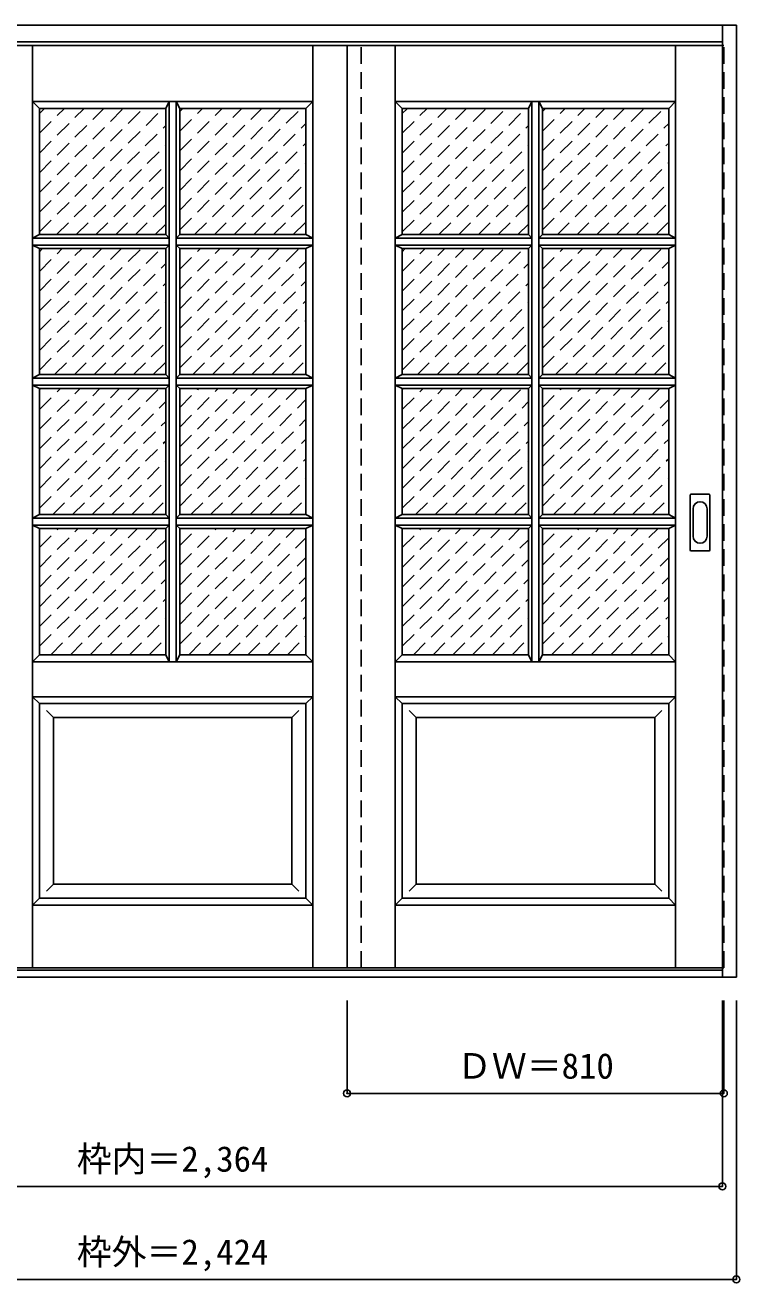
# Model space of a CAD drawing. Units: millimetres, scale not verified. Extents: x -1729 to 1247, y -1800 to 912.
# Drawn here: x -289 to 1247, y -1800 to 905 of the extents above; entities that cross this region are included whole.
import ezdxf
from ezdxf.enums import TextEntityAlignment as Align

# ---------------------------------------------------------------- set-up
doc = ezdxf.new("R2010")
doc.units = ezdxf.units.MM
doc.header["$LTSCALE"] = 30
doc.header["$PDMODE"] = 32
doc.header["$PDSIZE"] = 15
doc.linetypes.add('DASHED1', pattern=[1.8, 1.2, -0.6])
doc.layers.add('0-0', color=4, linetype='Continuous')
doc.layers.add('0-1_寸法', color=7, linetype='Continuous')
doc.styles.add('ＭＳ ゴシック', font='')
doc.styles.get('ＭＳ ゴシック').set_extended_font_data('MS Gothic')

msp = doc.modelspace()

# ---------------------------------------------------------------- linework, layer by layer
at = {"layer": '0-0', "color": 3}
for p, q in [((-1184.15, 904.97), (1239.85, 904.97)), ((1209.85, -1142.03), (1209.85, 904.97)), ((1239.85, -1142.03), (1239.85, 904.97)), ((-1154.15, 868.97), (1209.85, 868.97)), ((-1154.15, 860.97), (1209.85, 860.97)), ((402.85, -1122.03), (402.85, 860.97)), ((-258.65, 725.97), (12.85, 725.97)), ((12.85, 454.47), (12.85, 725.97)), ((42.85, 454.47), (42.85, 725.97)), ((42.85, 725.97), (314.35, 725.97)), ((521.35, 725.97), (792.85, 725.97)), ((792.85, 454.47), (792.85, 725.97)), ((822.85, 454.47), (822.85, 725.97)), ((822.85, 725.97), (1094.35, 725.97)), ((-258.65, 153.47), (-258.65, 424.47)), ((-258.65, 424.47), (12.85, 424.47)), ((12.85, 424.47), (12.85, 153.47)), ((42.85, 424.47), (42.85, 153.47)), ((314.35, 424.47), (42.85, 424.47)), ((314.35, 153.47), (314.35, 424.47)), ((521.35, 153.47), (521.35, 424.47)), ((521.35, 424.47), (792.85, 424.47)), ((792.85, 424.47), (792.85, 153.47)), ((822.85, 424.47), (822.85, 153.47)), ((1094.35, 424.47), (822.85, 424.47)), ((1094.35, 153.47), (1094.35, 424.47)), ((-258.65, 153.47), (12.85, 153.47)), ((314.35, 153.47), (42.85, 153.47)), ((521.35, 153.47), (792.85, 153.47)), ((1094.35, 153.47), (822.85, 153.47)), ((-258.65, -147.53), (-258.65, 123.47)), ((-258.65, 123.47), (12.85, 123.47)), ((12.85, 123.47), (12.85, -147.53)), ((42.85, 123.47), (42.85, -147.53)), ((314.35, 123.47), (42.85, 123.47)), ((314.35, -147.53), (314.35, 123.47)), ((521.35, -147.53), (521.35, 123.47)), ((521.35, 123.47), (792.85, 123.47)), ((792.85, 123.47), (792.85, -147.53)), ((822.85, 123.47), (822.85, -147.53)), ((1094.35, 123.47), (822.85, 123.47)), ((1094.35, -147.53), (1094.35, 123.47)), ((1140.85, -224.03), (1140.85, -105.03)), ((1181.35, -103.53), (1142.35, -103.53)), ((1182.85, -224.03), (1182.85, -105.03)), ((-258.65, -147.53), (12.85, -147.53)), ((314.35, -147.53), (42.85, -147.53)), ((521.35, -147.53), (792.85, -147.53)), ((1094.35, -147.53), (822.85, -147.53)), ((-258.65, -177.53), (-258.65, -449.03)), ((-258.65, -177.53), (12.85, -177.53)), ((12.85, -177.53), (12.85, -449.03)), ((314.35, -177.53), (42.85, -177.53)), ((314.35, -177.53), (314.35, -449.03)), ((521.35, -177.53), (521.35, -449.03)), ((521.35, -177.53), (792.85, -177.53)), ((792.85, -177.53), (792.85, -449.03)), ((1094.35, -177.53), (822.85, -177.53)), ((1094.35, -177.53), (1094.35, -449.03)), ((1142.35, -225.53), (1181.35, -225.53)), ((-258.65, -449.03), (12.85, -449.03)), ((521.35, -449.03), (792.85, -449.03)), ((-258.65, -554.03), (314.35, -554.03)), ((-258.65, -972.03), (-258.65, -554.03)), ((314.35, -972.03), (314.35, -554.03)), ((521.35, -554.03), (1094.35, -554.03)), ((521.35, -972.03), (521.35, -554.03)), ((1094.35, -972.03), (1094.35, -554.03)), ((-258.65, -972.03), (314.35, -972.03)), ((521.35, -972.03), (1094.35, -972.03)), ((-1154.15, -1122.03), (1209.85, -1122.03)), ((1209.85, -1127.03), (-1154.15, -1127.03)), ((1239.85, -1142.03), (-1184.15, -1142.03))]:
    msp.add_line(p, q, dxfattribs=at)
at = {"layer": '0-0', "color": 7}
for p, q in [((-273.65, -1122.03), (-273.65, 860.97)), ((329.35, -1122.03), (329.35, 860.97)), ((506.35, -1122.03), (506.35, 860.97)), ((1109.35, -1122.03), (1109.35, 860.97)), ((-273.65, 740.97), (329.35, 740.97)), ((-273.65, 740.97), (-258.65, 725.97)), ((20.35, 740.97), (12.85, 725.97)), ((20.35, -464.03), (20.35, 740.97)), ((35.35, -464.03), (35.35, 740.97)), ((35.35, 740.97), (42.85, 725.97)), ((329.35, 740.97), (314.35, 725.97)), ((506.35, 740.97), (1109.35, 740.97)), ((506.35, 740.97), (521.35, 725.97)), ((800.35, 740.97), (792.85, 725.97)), ((800.35, -464.03), (800.35, 740.97)), ((815.35, -464.03), (815.35, 740.97)), ((815.35, 740.97), (822.85, 725.97)), ((1109.35, 740.97), (1094.35, 725.97)), ((-258.65, 454.47), (-273.65, 446.97)), ((-273.65, 446.97), (20.35, 446.97)), ((12.85, 454.47), (20.35, 446.97)), ((42.85, 454.47), (35.35, 446.97)), ((329.35, 446.97), (35.35, 446.97)), ((329.35, 446.97), (314.35, 454.47)), ((521.35, 454.47), (506.35, 446.97)), ((506.35, 446.97), (800.35, 446.97)), ((792.85, 454.47), (800.35, 446.97)), ((822.85, 454.47), (815.35, 446.97)), ((1109.35, 446.97), (815.35, 446.97)), ((1109.35, 446.97), (1094.35, 454.47)), ((-273.65, 431.97), (-258.65, 424.47)), ((-273.65, 431.97), (20.35, 431.97)), ((20.35, 431.97), (12.85, 424.47)), ((35.35, 431.97), (42.85, 424.47)), ((329.35, 431.97), (35.35, 431.97)), ((314.35, 424.47), (329.35, 431.97)), ((506.35, 431.97), (521.35, 424.47)), ((506.35, 431.97), (800.35, 431.97)), ((800.35, 431.97), (792.85, 424.47)), ((815.35, 431.97), (822.85, 424.47)), ((1109.35, 431.97), (815.35, 431.97)), ((1094.35, 424.47), (1109.35, 431.97)), ((-258.65, 153.47), (-273.65, 145.97)), ((-273.65, 145.97), (20.35, 145.97)), ((12.85, 153.47), (20.35, 145.97)), ((42.85, 153.47), (35.35, 145.97)), ((329.35, 145.97), (35.35, 145.97)), ((329.35, 145.97), (314.35, 153.47)), ((521.35, 153.47), (506.35, 145.97)), ((506.35, 145.97), (800.35, 145.97)), ((792.85, 153.47), (800.35, 145.97)), ((822.85, 153.47), (815.35, 145.97)), ((1109.35, 145.97), (815.35, 145.97)), ((1109.35, 145.97), (1094.35, 153.47)), ((-273.65, 130.97), (-258.65, 123.47)), ((-273.65, 130.97), (20.35, 130.97)), ((20.35, 130.97), (12.85, 123.47)), ((35.35, 130.97), (42.85, 123.47)), ((329.35, 130.97), (35.35, 130.97)), ((314.35, 123.47), (329.35, 130.97)), ((506.35, 130.97), (521.35, 123.47)), ((506.35, 130.97), (800.35, 130.97)), ((800.35, 130.97), (792.85, 123.47)), ((815.35, 130.97), (822.85, 123.47)), ((1109.35, 130.97), (815.35, 130.97)), ((1094.35, 123.47), (1109.35, 130.97)), ((1146.85, -134.93), (1146.85, -194.13)), ((1176.85, -194.13), (1176.85, -134.93)), ((-258.65, -147.53), (-273.65, -155.03)), ((-273.65, -155.03), (20.35, -155.03)), ((12.85, -147.53), (20.35, -155.03)), ((42.85, -147.53), (35.35, -155.03)), ((329.35, -155.03), (35.35, -155.03)), ((329.35, -155.03), (314.35, -147.53)), ((521.35, -147.53), (506.35, -155.03)), ((506.35, -155.03), (800.35, -155.03)), ((792.85, -147.53), (800.35, -155.03)), ((822.85, -147.53), (815.35, -155.03)), ((1109.35, -155.03), (815.35, -155.03)), ((1109.35, -155.03), (1094.35, -147.53)), ((-273.65, -170.03), (-258.65, -177.53)), ((-273.65, -170.03), (20.35, -170.03)), ((20.35, -170.03), (12.85, -177.53)), ((35.35, -170.03), (42.85, -177.53)), ((329.35, -170.03), (35.35, -170.03)), ((314.35, -177.53), (329.35, -170.03)), ((506.35, -170.03), (521.35, -177.53)), ((506.35, -170.03), (800.35, -170.03)), ((800.35, -170.03), (792.85, -177.53)), ((815.35, -170.03), (822.85, -177.53)), ((1109.35, -170.03), (815.35, -170.03)), ((1094.35, -177.53), (1109.35, -170.03)), ((-258.65, -449.03), (-273.65, -464.03)), ((12.85, -449.03), (20.35, -464.03)), ((35.35, -464.03), (42.85, -449.03)), ((314.35, -449.03), (329.35, -464.03)), ((521.35, -449.03), (506.35, -464.03)), ((792.85, -449.03), (800.35, -464.03)), ((815.35, -464.03), (822.85, -449.03)), ((1094.35, -449.03), (1109.35, -464.03)), ((-273.65, -464.03), (329.35, -464.03)), ((506.35, -464.03), (1109.35, -464.03)), ((-273.65, -539.03), (-258.65, -554.03)), ((-273.65, -539.03), (329.35, -539.03)), ((329.35, -539.03), (314.35, -554.03)), ((506.35, -539.03), (521.35, -554.03)), ((506.35, -539.03), (1109.35, -539.03)), ((1109.35, -539.03), (1094.35, -554.03)), ((-243.65, -569.03), (-228.65, -584.03)), ((-228.65, -942.03), (-228.65, -584.03)), ((-228.65, -584.03), (284.35, -584.03)), ((299.35, -569.03), (284.35, -584.03)), ((284.35, -942.03), (284.35, -584.03)), ((536.35, -569.03), (551.35, -584.03)), ((551.35, -942.03), (551.35, -584.03)), ((551.35, -584.03), (1064.35, -584.03)), ((1079.35, -569.03), (1064.35, -584.03)), ((1064.35, -942.03), (1064.35, -584.03)), ((-228.65, -942.03), (-243.65, -957.03)), ((-228.65, -942.03), (284.35, -942.03)), ((284.35, -942.03), (299.35, -957.03)), ((551.35, -942.03), (536.35, -957.03)), ((551.35, -942.03), (1064.35, -942.03)), ((1064.35, -942.03), (1079.35, -957.03)), ((-258.65, -972.03), (-273.65, -987.03)), ((314.35, -972.03), (329.35, -987.03)), ((521.35, -972.03), (506.35, -987.03)), ((1094.35, -972.03), (1109.35, -987.03)), ((-273.65, -987.03), (329.35, -987.03)), ((506.35, -987.03), (1109.35, -987.03))]:
    msp.add_line(p, q, dxfattribs=at)
at = {"layer": '0-0', "linetype": 'DASHED1'}
for p, q in [((432.85, -1122.03), (432.85, 860.97)), ((-258.65, 460.24), (7.09, 725.97)), ((-258.65, 502.66), (-35.34, 725.97)), ((-258.65, 545.09), (-77.77, 725.97)), ((-258.65, 587.52), (-120.19, 725.97)), ((-258.65, 629.94), (-162.62, 725.97)), ((-258.65, 672.37), (-205.05, 725.97)), ((-258.65, 714.8), (-247.47, 725.97)), ((42.85, 464.75), (304.07, 725.97)), ((42.85, 507.18), (261.64, 725.97)), ((42.85, 549.6), (219.22, 725.97)), ((42.85, 592.03), (176.79, 725.97)), ((42.85, 634.46), (134.37, 725.97)), ((42.85, 676.88), (91.94, 725.97)), ((42.85, 719.31), (49.51, 725.97)), ((521.35, 460.24), (787.09, 725.97)), ((521.35, 502.66), (744.66, 725.97)), ((521.35, 545.09), (702.23, 725.97)), ((521.35, 587.52), (659.81, 725.97)), ((521.35, 629.94), (617.38, 725.97)), ((521.35, 672.37), (574.95, 725.97)), ((521.35, 714.8), (532.53, 725.97)), ((822.85, 464.75), (1084.07, 725.97)), ((822.85, 507.18), (1041.64, 725.97)), ((822.85, 549.6), (999.22, 725.97)), ((822.85, 592.03), (956.79, 725.97)), ((822.85, 634.46), (914.37, 725.97)), ((822.85, 676.88), (871.94, 725.97)), ((822.85, 719.31), (829.51, 725.97)), ((-221.99, 454.47), (12.85, 689.31)), ((75, 454.47), (314.35, 693.83)), ((558.01, 454.47), (792.85, 689.31)), ((855, 454.47), (1094.35, 693.83)), ((117.42, 454.47), (314.35, 651.4)), ((897.42, 454.47), (1094.35, 651.4)), ((-179.56, 454.47), (12.85, 646.88)), ((600.44, 454.47), (792.85, 646.88)), ((-137.13, 454.47), (12.85, 604.46)), ((159.85, 454.47), (314.35, 608.97)), ((642.87, 454.47), (792.85, 604.46)), ((939.85, 454.47), (1094.35, 608.97)), ((-94.71, 454.47), (12.85, 562.03)), ((202.28, 454.47), (314.35, 566.55)), ((685.29, 454.47), (792.85, 562.03)), ((982.28, 454.47), (1094.35, 566.55)), ((-52.28, 454.47), (12.85, 519.6)), ((244.7, 454.47), (314.35, 524.12)), ((727.72, 454.47), (792.85, 519.6)), ((1024.7, 454.47), (1094.35, 524.12)), ((-9.86, 454.47), (12.85, 477.18)), ((287.13, 454.47), (314.35, 481.69)), ((770.14, 454.47), (792.85, 477.18)), ((1067.13, 454.47), (1094.35, 481.69)), ((-258.65, 163.25), (2.57, 424.47)), ((-258.65, 205.68), (-39.86, 424.47)), ((-258.65, 248.1), (-82.28, 424.47)), ((-258.65, 290.53), (-124.71, 424.47)), ((-258.65, 332.96), (-167.13, 424.47)), ((-258.65, 375.38), (-209.56, 424.47)), ((-258.65, 417.81), (-251.99, 424.47)), ((42.85, 167.77), (299.56, 424.47)), ((42.85, 210.19), (257.13, 424.47)), ((42.85, 252.62), (214.7, 424.47)), ((42.85, 295.05), (172.28, 424.47)), ((42.85, 337.47), (129.85, 424.47)), ((42.85, 379.9), (87.42, 424.47)), ((42.85, 422.33), (45, 424.47)), ((521.35, 163.25), (782.57, 424.47)), ((521.35, 205.68), (740.14, 424.47)), ((521.35, 248.1), (697.72, 424.47)), ((521.35, 290.53), (655.29, 424.47)), ((521.35, 332.96), (612.87, 424.47)), ((521.35, 375.38), (570.44, 424.47)), ((521.35, 417.81), (528.01, 424.47)), ((822.85, 167.77), (1079.56, 424.47)), ((822.85, 210.19), (1037.13, 424.47)), ((822.85, 252.62), (994.7, 424.47)), ((822.85, 295.05), (952.28, 424.47)), ((822.85, 337.47), (909.85, 424.47)), ((822.85, 379.9), (867.42, 424.47)), ((822.85, 422.33), (825, 424.47)), ((-226, 153.47), (12.85, 392.33)), ((70.98, 153.47), (314.35, 396.84)), ((554, 153.47), (792.85, 392.33)), ((850.98, 153.47), (1094.35, 396.84)), ((113.41, 153.47), (314.35, 354.41)), ((893.41, 153.47), (1094.35, 354.41)), ((-183.58, 153.47), (12.85, 349.9)), ((596.42, 153.47), (792.85, 349.9)), ((-141.15, 153.47), (12.85, 307.47)), ((155.84, 153.47), (314.35, 311.99)), ((638.85, 153.47), (792.85, 307.47)), ((935.84, 153.47), (1094.35, 311.99)), ((-98.72, 153.47), (12.85, 265.05)), ((198.26, 153.47), (314.35, 269.56)), ((681.28, 153.47), (792.85, 265.05)), ((978.26, 153.47), (1094.35, 269.56)), ((-56.3, 153.47), (12.85, 222.62)), ((240.69, 153.47), (314.35, 227.14)), ((723.7, 153.47), (792.85, 222.62)), ((1020.69, 153.47), (1094.35, 227.14)), ((-13.87, 153.47), (12.85, 180.19)), ((283.11, 153.47), (314.35, 184.71)), ((766.13, 153.47), (792.85, 180.19)), ((1063.11, 153.47), (1094.35, 184.71)), ((-258.65, -133.73), (-1.44, 123.47)), ((-258.65, -91.31), (-43.87, 123.47)), ((-258.65, -48.88), (-86.3, 123.47)), ((-258.65, -6.45), (-128.72, 123.47)), ((-258.65, 35.97), (-171.15, 123.47)), ((-258.65, 78.4), (-213.58, 123.47)), ((-258.65, 120.83), (-256, 123.47)), ((42.85, -129.22), (295.54, 123.47)), ((42.85, -86.79), (253.11, 123.47)), ((42.85, -44.36), (210.69, 123.47)), ((42.85, -1.94), (168.26, 123.47)), ((42.85, 40.49), (125.84, 123.47)), ((42.85, 82.91), (83.41, 123.47)), ((521.35, -133.73), (778.56, 123.47)), ((521.35, -91.31), (736.13, 123.47)), ((521.35, -48.88), (693.7, 123.47)), ((521.35, -6.45), (651.28, 123.47)), ((521.35, 35.97), (608.85, 123.47)), ((521.35, 78.4), (566.42, 123.47)), ((521.35, 120.83), (524, 123.47)), ((822.85, -129.22), (1075.54, 123.47)), ((822.85, -86.79), (1033.11, 123.47)), ((822.85, -44.36), (990.69, 123.47)), ((822.85, -1.94), (948.26, 123.47)), ((822.85, 40.49), (905.84, 123.47)), ((822.85, 82.91), (863.41, 123.47)), ((-230.02, -147.53), (12.85, 95.34)), ((66.97, -147.53), (314.35, 99.86)), ((549.98, -147.53), (792.85, 95.34)), ((846.97, -147.53), (1094.35, 99.86)), ((109.39, -147.53), (314.35, 57.43)), ((889.39, -147.53), (1094.35, 57.43)), ((-187.59, -147.53), (12.85, 52.91)), ((592.41, -147.53), (792.85, 52.91)), ((-145.16, -147.53), (12.85, 10.49)), ((151.82, -147.53), (314.35, 15)), ((634.84, -147.53), (792.85, 10.49)), ((931.82, -147.53), (1094.35, 15)), ((-102.74, -147.53), (12.85, -31.94)), ((194.25, -147.53), (314.35, -27.42)), ((677.26, -147.53), (792.85, -31.94)), ((974.25, -147.53), (1094.35, -27.42)), ((-60.31, -147.53), (12.85, -74.36)), ((236.67, -147.53), (314.35, -69.85)), ((719.69, -147.53), (792.85, -74.36)), ((1016.67, -147.53), (1094.35, -69.85)), ((-17.89, -147.53), (12.85, -116.79)), ((279.1, -147.53), (314.35, -112.28)), ((762.11, -147.53), (792.85, -116.79)), ((1059.1, -147.53), (1094.35, -112.28)), ((-258.65, -430.72), (-5.46, -177.53)), ((-258.65, -388.29), (-47.89, -177.53)), ((-258.65, -345.86), (-90.31, -177.53)), ((-258.65, -303.44), (-132.74, -177.53)), ((-258.65, -261.01), (-175.16, -177.53)), ((-258.65, -218.59), (-217.59, -177.53)), ((42.85, -426.2), (291.53, -177.53)), ((42.85, -383.78), (249.1, -177.53)), ((42.85, -341.35), (206.67, -177.53)), ((42.85, -298.92), (164.25, -177.53)), ((42.85, -256.5), (121.82, -177.53)), ((42.85, -214.07), (79.39, -177.53)), ((521.35, -430.72), (774.54, -177.53)), ((521.35, -388.29), (732.11, -177.53)), ((521.35, -345.86), (689.69, -177.53)), ((521.35, -303.44), (647.26, -177.53)), ((521.35, -261.01), (604.84, -177.53)), ((521.35, -218.59), (562.41, -177.53)), ((822.85, -426.2), (1071.53, -177.53)), ((822.85, -383.78), (1029.1, -177.53)), ((822.85, -341.35), (986.67, -177.53)), ((822.85, -298.92), (944.25, -177.53)), ((822.85, -256.5), (901.82, -177.53)), ((822.85, -214.07), (859.39, -177.53)), ((-234.53, -449.03), (12.85, -201.64)), ((62.45, -449.03), (314.35, -197.13)), ((545.47, -449.03), (792.85, -201.64)), ((842.45, -449.03), (1094.35, -197.13)), ((104.88, -449.03), (314.35, -239.56)), ((884.88, -449.03), (1094.35, -239.56)), ((-192.11, -449.03), (12.85, -244.07)), ((587.89, -449.03), (792.85, -244.07)), ((-149.68, -449.03), (12.85, -286.5)), ((147.3, -449.03), (314.35, -281.98)), ((630.32, -449.03), (792.85, -286.5)), ((927.3, -449.03), (1094.35, -281.98)), ((189.73, -449.03), (314.35, -324.41)), ((969.73, -449.03), (1094.35, -324.41)), ((-107.25, -449.03), (12.85, -328.92)), ((672.75, -449.03), (792.85, -328.92)), ((-64.83, -449.03), (12.85, -371.35)), ((232.16, -449.03), (314.35, -366.83)), ((715.17, -449.03), (792.85, -371.35)), ((1012.16, -449.03), (1094.35, -366.83)), ((-22.4, -449.03), (12.85, -413.78)), ((274.58, -449.03), (314.35, -409.26)), ((757.6, -449.03), (792.85, -413.78)), ((1054.58, -449.03), (1094.35, -409.26))]:
    msp.add_line(p, q, dxfattribs=at)
msp.add_lwpolyline([(1209.85, -1122.03), (1212.85, -1122.03), (1212.85, 860.97), (1209.85, 860.97)], dxfattribs=at)
at = {"layer": '0-0', "color": 3}
for points in [[(-258.65, 725.97), (-258.65, 454.47), (12.85, 454.47)], [(314.35, 725.97), (314.35, 454.47), (42.85, 454.47)], [(521.35, 725.97), (521.35, 454.47), (792.85, 454.47)], [(1094.35, 725.97), (1094.35, 454.47), (822.85, 454.47)], [(42.85, -177.53), (42.85, -449.03), (314.35, -449.03)], [(822.85, -177.53), (822.85, -449.03), (1094.35, -449.03)]]:
    msp.add_lwpolyline(points, dxfattribs=at)
for centre, start, end in [((1142.35, -105.03), 90, 180), ((1181.35, -105.03), 0, 90), ((1142.35, -224.03), 180, 270), ((1181.35, -224.03), 270, 0)]:
    msp.add_arc(centre, 1.5, start, end, dxfattribs=at)
at = {"layer": '0-0', "color": 7}
for centre, start, end in [((1161.85, -134.93), 0, 180), ((1161.85, -194.13), 180, 0)]:
    msp.add_arc(centre, 15, start, end, dxfattribs=at)
at = {"layer": '0-1_寸法', "color": 4}
for p, q in [((402.85, -1392.03), (402.85, -1192.03)), ((1212.85, -1392.03), (1212.85, -1192.03)), ((1212.85, -1392.03), (402.85, -1392.03))]:
    msp.add_line(p, q, dxfattribs=at)
for points in [[(-1184.15, -1792.03), (1239.85, -1792.03), (1239.85, -1192.03)], [(-1154.15, -1592.03), (1209.85, -1592.03), (1209.85, -1192.03)]]:
    msp.add_lwpolyline(points, dxfattribs=at)
at = {"layer": '0-1_寸法'}
for p in [(402.85, -1392.03), (1212.85, -1392.03), (1209.85, -1592.03), (1239.85, -1792.03)]:
    msp.add_point(p, dxfattribs=at)

# ---------------------------------------------------------------- texts
at = {"layer": '0-1_寸法', "style": 'ＭＳ ゴシック'}
for s, p in [('ＤＷ＝810', (639.1, -1377.03)), ('枠内＝2,364', (-178.4, -1577.03)), ('枠外＝2,424', (-178.4, -1777.03))]:
    msp.add_text(s, height=54.99, dxfattribs=at).set_placement(p, align=Align.BOTTOM_LEFT)

doc.saveas('drawing.dxf')
